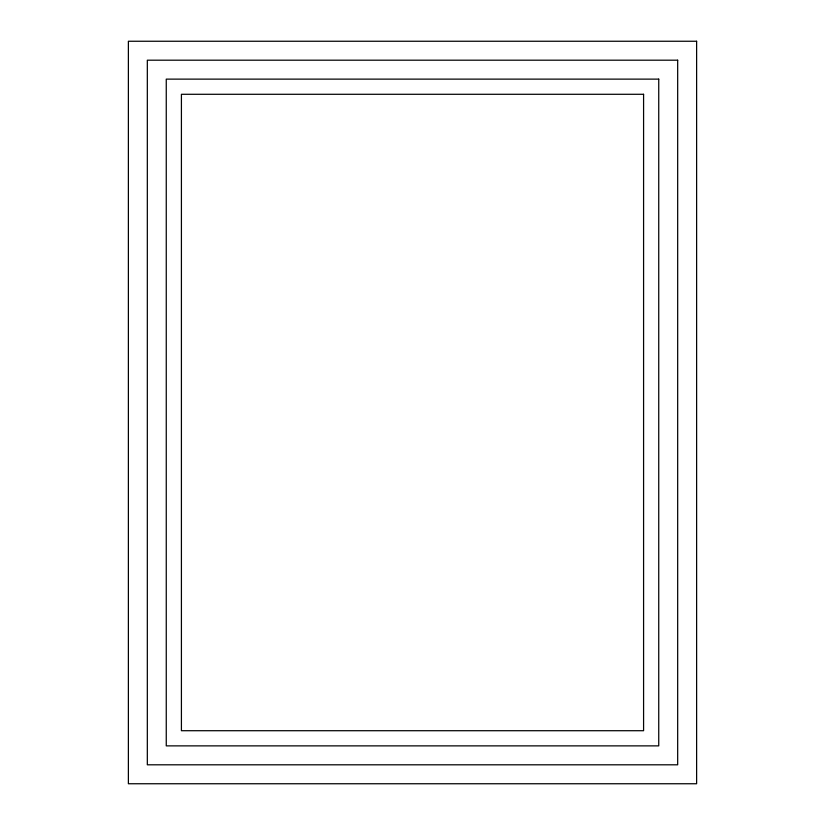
<?xml version="1.0" encoding="UTF-8"?>
<svg xmlns="http://www.w3.org/2000/svg" width="825" height="825" viewBox="0 0 825 825"><rect width="100%" height="100%" fill="white"/><g stroke="black" fill="none" stroke-linecap="round" stroke-linejoin="round"><path stroke-width="1.24" d="M696.62 41.25L128.38 41.25L128.38 783.75L696.62 783.75L696.62 41.25M677.676 60.194L147.324 60.194L147.324 764.806L677.676 764.806L677.676 60.194M658.742 79.128L166.258 79.128L166.258 745.872L658.742 745.872L658.742 79.128M643.583 94.287L181.417 94.287L181.417 730.713L643.583 730.713L643.583 94.287"/></g></svg>
